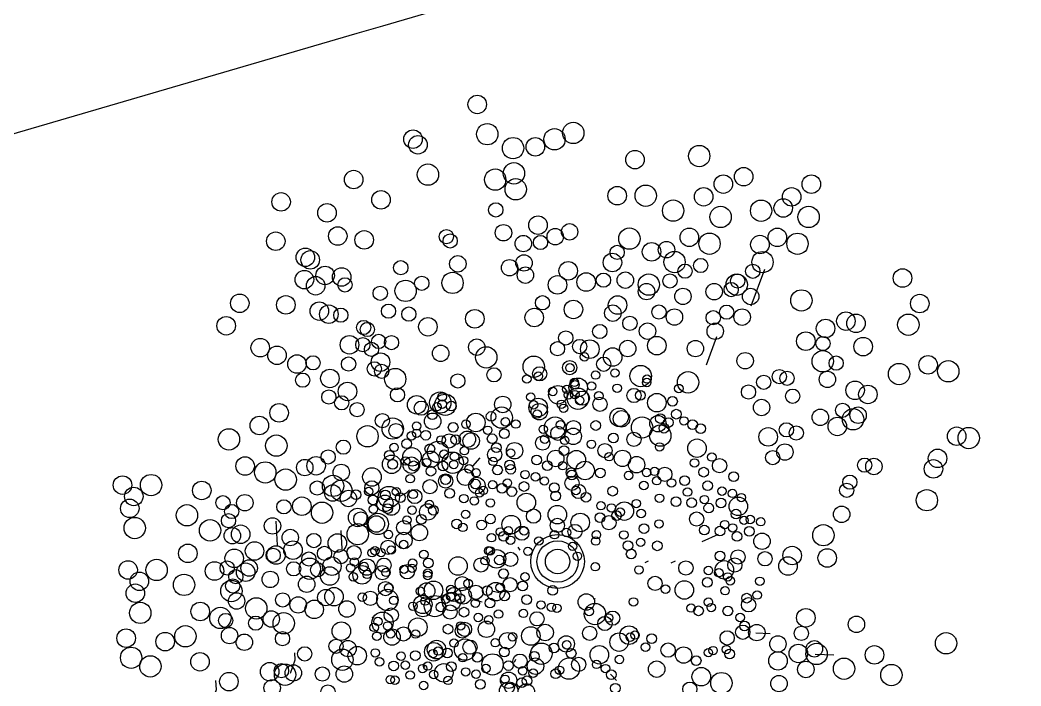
# Model space of a CAD drawing. Header units: millimetres. Extents: x 441156 to 441876, y 4514765 to 4515211.
# Drawn here: x 441407.74 to 441409.405, y 4514832.723 to 4514833.831 of the extents above; entities that cross this region are included whole.
import ezdxf

# ---------------------------------------------------------------- set-up
doc = ezdxf.new("R2010")
doc.units = ezdxf.units.MM
doc.layers.add('01_piscinas', color=254, linetype='Continuous')

msp = doc.modelspace()

# ---------------------------------------------------------------- linework, layer by layer
at = {"layer": '01_piscinas'}
for p, q in [((441408.95621132, 4514833.35534468, 0.00000053), (441408.97898355, 4514833.41664626, 0.00000053)), ((441408.88191039, 4514833.25716834, 0.00000053), (441408.89942749, 4514833.3043234, 0.00000053)), ((441408.50509985, 4514833.10238342, 0.00000053), (441408.49289089, 4514833.08883972, 0.00000053)), ((441408.16568489, 4514832.99722572, 0.00000053), (441408.16775842, 4514832.95721861, 0.00000053)), ((441408.27381314, 4514832.98169221, 0.00000053), (441408.27540816, 4514832.95091752, 0.00000053)), ((441408.87479259, 4514832.96321262, 0.00000053), (441408.90185184, 4514832.97561333, 0.00000053)), ((441408.57201842, 4514832.94857504, 0.00000053), (441408.56871367, 4514832.95387765, 0.00000053)), ((441408.28976698, 4514832.93457471, 0.00000053), (441408.28631579, 4514832.93572391, 0.00000053)), ((441408.3340503, 4514832.95002271, 0.00000053), (441408.33059911, 4514832.95117191, 0.00000053)), ((441408.78479687, 4514832.93036905, 0.00000053), (441408.77929935, 4514832.92761815, 0.00000053)), ((441408.82996374, 4514832.93050561, 0.00000053), (441408.82281697, 4514832.92692943, 0.00000053)), ((441408.53758414, 4514832.87785797, 0.00000053), (441408.52729826, 4514832.88024544, 0.00000053)), ((441408.69742477, 4514832.86711063, 0.00000053), (441408.69397358, 4514832.86825983, 0.00000053)), ((441408.5085872, 4514832.8622412, 0.00000053), (441408.49521556, 4514832.86534492, 0.00000053)), ((441408.3289534, 4514832.83562157, 0.00000053), (441408.32550221, 4514832.83677077, 0.00000053)), ((441409.14367635, 4514832.83202099, 0.00000053), (441409.14456871, 4514832.82936893, 0.00000053)), ((441408.96395394, 4514832.81110902, 0.00000053), (441408.9877872, 4514832.81027149, 0.00000053)), ((441409.29650706, 4514832.80265312, 0.00000053), (441409.29766714, 4514832.79920545, 0.00000053)), ((441408.4309191, 4514832.7786491, 0.00000053), (441408.42761436, 4514832.78395171, 0.00000053)), ((441409.06286794, 4514832.77546757, 0.00000053), (441409.09385118, 4514832.77437878, 0.00000053)), ((441408.41357547, 4514832.75364953, 0.00000053), (441408.41027073, 4514832.75895215, 0.00000053)), ((441408.56437578, 4514832.76657834, 0.00000053), (441408.56201973, 4514832.76183272, 0.00000053)), ((441408.72248607, 4514832.74225101, 0.00000053), (441408.73210763, 4514832.73192859, 0.00000053))]:
    msp.add_line(p, q, dxfattribs=at)
at = {"layer": '01_piscinas', "elevation": 0.00000131}
msp.add_lwpolyline([(441423.85886923, 4514838.18205059, 0.0043910674), (441422.74228746, 4514837.93181474, 0.0001087055), (441422.71580414, 4514837.92562941, 0.0002530211), (441422.70095013, 4514837.92213834, 0.0023223363), (441422.11401232, 4514837.78191859, 0.0021175107), (441421.57846208, 4514837.64893041, -0.0058002285), (441413.50906231, 4514835.33186317), (441408.34286118, 4514833.82109643), (441408.29995824, 4514833.8085502), (441405.22898133, 4514832.91049578), (441399.30377795, 4514831.15983481)], format="xyb", dxfattribs=at)
at = {"layer": '01_piscinas', "elevation": 0.00000053}
for points in [[(441408.37050983, 4514833.03821424), (441408.38301606, 4514833.04415308), (441408.38301606, 4514833.04415308), (441408.38763109, 4514833.04923091)], [(441408.1896595, 4514832.74417289), (441408.19750758, 4514832.76621494), (441408.19750758, 4514832.76621494), (441408.19695454, 4514832.77779801)], [(441408.05628516, 4514832.68845059), (441408.06648767, 4514832.71710527), (441408.06648767, 4514832.71710527), (441408.06576871, 4514832.73216326)]]:
    msp.add_lwpolyline(points, dxfattribs=at)
at = {"layer": '01_piscinas'}
for centre, radius in [((441408.50058633, 4514833.69066966, 0.00000053), 0.01541533), ((441408.51718805, 4514833.64114132, 0.00000053), 0.01775907), ((441408.66026465, 4514833.64316451, 0.00000053), 0.01775907), ((441408.39375278, 4514833.63280345, 0.00000053), 0.01541533), ((441408.40187439, 4514833.6234669, 0.00000053), 0.01541533), ((441408.56016503, 4514833.61787055, 0.00000053), 0.01775907), ((441408.59727404, 4514833.62011494, 0.00000053), 0.01541533), ((441408.62913537, 4514833.63271832, 0.00000053), 0.01775907), ((441408.86989591, 4514833.60462569, 0.00000053), 0.01775907), ((441408.76308825, 4514833.59875473, 0.00000053), 0.01541533), ((441408.41847611, 4514833.57393856, 0.00000053), 0.01775907), ((441408.56155272, 4514833.57596176, 0.00000053), 0.01775907), ((441408.94394908, 4514833.57031938, 0.00000053), 0.01541533), ((441408.29504084, 4514833.5656007, 0.00000053), 0.01541533), ((441408.53042343, 4514833.56551556, 0.00000053), 0.01775907), ((441408.91009113, 4514833.55804138, 0.00000053), 0.01541533), ((441409.05650145, 4514833.55788535, 0.00000053), 0.01541533), ((441408.56459075, 4514833.54949695, 0.00000053), 0.01775907), ((441408.733457, 4514833.53868513, 0.00000053), 0.01541533), ((441408.78090518, 4514833.53864047, 0.00000053), 0.01775907), ((441408.87724586, 4514833.53694177, 0.00000053), 0.01541533), ((441409.02365618, 4514833.53678574, 0.00000053), 0.01541533), ((441408.17419033, 4514833.52844917, 0.00000053), 0.01541533), ((441408.3404748, 4514833.53189896, 0.00000053), 0.01541533), ((441408.25059365, 4514833.51024418, 0.00000053), 0.01541533), ((441408.53142963, 4514833.51511063, 0.00000053), 0.01185795), ((441408.82656823, 4514833.51391528, 0.00000053), 0.01775907), ((441408.90543901, 4514833.50347483, 0.00000053), 0.01775907), ((441408.97297855, 4514833.51375926, 0.00000053), 0.01775907), ((441409.00971762, 4514833.51831237, 0.00000053), 0.01541533), ((441409.05184933, 4514833.5033188, 0.00000053), 0.01775907), ((441408.60168434, 4514833.4897002, 0.00000053), 0.01541533), ((441408.26846368, 4514833.47161166, 0.00000053), 0.01541533), ((441408.54420018, 4514833.47701191, 0.00000053), 0.01366082), ((441408.65425911, 4514833.47856821, 0.00000053), 0.01366082), ((441408.75383218, 4514833.46725774, 0.00000053), 0.01775907), ((441408.85349307, 4514833.46955252, 0.00000053), 0.01541533), ((441408.99990339, 4514833.4693965, 0.00000053), 0.01541533), ((441408.1653387, 4514833.46291931, 0.00000053), 0.01541533), ((441408.31244778, 4514833.46516943, 0.00000053), 0.01541533), ((441408.44924997, 4514833.47059816, 0.00000053), 0.01185795), ((441408.45549737, 4514833.4634162, 0.00000053), 0.01185795), ((441408.5772594, 4514833.45911132, 0.00000053), 0.01366082), ((441408.60580479, 4514833.46083777, 0.00000053), 0.01185795), ((441408.6303135, 4514833.47053268, 0.00000053), 0.01366082), ((441408.88705278, 4514833.45882688, 0.00000053), 0.01775907), ((441408.97094635, 4514833.45740054, 0.00000053), 0.01541533), ((441409.0334631, 4514833.45867085, 0.00000053), 0.01775907), ((441408.21458316, 4514833.43625489, 0.00000053), 0.01541533), ((441408.73335418, 4514833.44440684, 0.00000053), 0.01185795), ((441408.79067808, 4514833.44527855, 0.00000053), 0.01541533), ((441408.81551392, 4514833.44892296, 0.00000053), 0.01366082), ((441408.22264134, 4514833.43189163, 0.00000053), 0.01541533), ((441408.46826792, 4514833.42531748, 0.00000053), 0.01366082), ((441408.57832685, 4514833.42687378, 0.00000053), 0.01366082), ((441408.72553091, 4514833.42760491, 0.00000053), 0.01541533), ((441408.82883936, 4514833.42829822, 0.00000053), 0.01775907), ((441408.8724779, 4514833.4225335, 0.00000053), 0.01185795), ((441408.97524968, 4514833.4281422, 0.00000053), 0.01775907), ((441408.24743956, 4514833.40605423, 0.00000053), 0.01541533), ((441408.27501954, 4514833.40353039, 0.00000053), 0.01541533), ((441408.37331771, 4514833.41890374, 0.00000053), 0.01185795), ((441408.55438125, 4514833.41883825, 0.00000053), 0.01366082), ((441408.5806638, 4514833.40651624, 0.00000053), 0.01366082), ((441408.65197916, 4514833.41365478, 0.00000053), 0.01541533), ((441408.84643332, 4514833.41308887, 0.00000053), 0.01185795), ((441408.95905664, 4514833.41296886, 0.00000053), 0.01185795), ((441408.212974, 4514833.39906918, 0.00000053), 0.01541533), ((441408.23177643, 4514833.38888822, 0.00000053), 0.01541533), ((441408.28035579, 4514833.39032564, 0.00000053), 0.01185795), ((441408.40826691, 4514833.39297933, 0.00000053), 0.01185795), ((441408.45943206, 4514833.39365028, 0.00000053), 0.01775907), ((441408.6340937, 4514833.39024616, 0.00000053), 0.01541533), ((441408.68182964, 4514833.39500965, 0.00000053), 0.01541533), ((441408.71056091, 4514833.39819945, 0.00000053), 0.01185795), ((441408.74705952, 4514833.3981651, 0.00000053), 0.01366082), ((441408.78602596, 4514833.39071201, 0.00000053), 0.01775907), ((441408.82116773, 4514833.39685841, 0.00000053), 0.01185795), ((441408.93243628, 4514833.39055598, 0.00000053), 0.01775907), ((441408.93379105, 4514833.39673839, 0.00000053), 0.01185795), ((441409.20824013, 4514833.40166635, 0.00000053), 0.01541533), ((441408.33912756, 4514833.3763218, 0.00000053), 0.01185795), ((441408.38134536, 4514833.38040039, 0.00000053), 0.01775907), ((441408.78218494, 4514833.37914573, 0.00000053), 0.01366082), ((441408.84285477, 4514833.37111461, 0.00000053), 0.01366082), ((441408.89480826, 4514833.37902571, 0.00000053), 0.01366082), ((441408.92306908, 4514833.3825281, 0.00000053), 0.01185795), ((441408.95547809, 4514833.37099459, 0.00000053), 0.01366082), ((441408.10539387, 4514833.3596961, 0.00000053), 0.01541533), ((441408.18211148, 4514833.35704014, 0.00000053), 0.01541533), ((441408.60919733, 4514833.36051874, 0.00000053), 0.01185795), ((441408.73408002, 4514833.3567897, 0.00000053), 0.01541533), ((441409.03997428, 4514833.36434863, 0.00000053), 0.01775907), ((441409.23696406, 4514833.35919078, 0.00000053), 0.01541533), ((441408.23787905, 4514833.34669949, 0.00000053), 0.01541533), ((441408.25359035, 4514833.3415016, 0.00000053), 0.01541533), ((441408.27354684, 4514833.33991805, 0.00000053), 0.01185795), ((441408.35287374, 4514833.34660448, 0.00000053), 0.01185795), ((441408.38670767, 4514833.34164892, 0.00000053), 0.01185795), ((441408.59540765, 4514833.3359068, 0.00000053), 0.01541533), ((441408.66061347, 4514833.34941204, 0.00000053), 0.01541533), ((441408.72623413, 4514833.3432553, 0.00000053), 0.01366082), ((441408.80289635, 4514833.34502053, 0.00000053), 0.01185795), ((441408.91551967, 4514833.34490051, 0.00000053), 0.01185795), ((441408.08281862, 4514833.32228034, 0.00000053), 0.01541533), ((441408.41843895, 4514833.32060363, 0.00000053), 0.01541533), ((441408.49652566, 4514833.33385353, 0.00000053), 0.01541533), ((441408.75457713, 4514833.32634824, 0.00000053), 0.01185795), ((441408.82871151, 4514833.33677003, 0.00000053), 0.01366082), ((441408.89324503, 4514833.33567284, 0.00000053), 0.01185795), ((441408.94133484, 4514833.33665001, 0.00000053), 0.01366082), ((441409.11402744, 4514833.33004232, 0.00000053), 0.01541533), ((441409.13074375, 4514833.32633426, 0.00000053), 0.01541533), ((441409.21789472, 4514833.32394889, 0.00000053), 0.01775907), ((441408.31142719, 4514833.31940697, 0.00000053), 0.01185795), ((441408.31762579, 4514833.31605061, 0.00000053), 0.01185795), ((441408.70446392, 4514833.31275313, 0.00000053), 0.01185795), ((441408.78393196, 4514833.31328645, 0.00000053), 0.01366082), ((441408.89655528, 4514833.31316643, 0.00000053), 0.01366082), ((441409.08016949, 4514833.31776432, 0.00000053), 0.01541533), ((441408.13948711, 4514833.28580474, 0.00000053), 0.01541533), ((441408.28798182, 4514833.2906139, 0.00000053), 0.01541533), ((441408.31018938, 4514833.29080257, 0.00000053), 0.01185795), ((441408.33670134, 4514833.29617568, 0.00000053), 0.01185795), ((441408.35791671, 4514833.29423427, 0.00000053), 0.01185795), ((441408.64788565, 4514833.30202226, 0.00000053), 0.01185795), ((441408.7993612, 4514833.28917614, 0.00000053), 0.01541533), ((441409.04732422, 4514833.29666471, 0.00000053), 0.01541533), ((441409.0757787, 4514833.29280039, 0.00000053), 0.01185795), ((441409.14275138, 4514833.28756675, 0.00000053), 0.01541533), ((441408.16738695, 4514833.27317979, 0.00000053), 0.01541533), ((441408.32465278, 4514833.28297107, 0.00000053), 0.01185795), ((441408.43970581, 4514833.27644196, 0.00000053), 0.01366082), ((441408.4997725, 4514833.28663419, 0.00000053), 0.01366082), ((441408.51563155, 4514833.26969849, 0.00000053), 0.01775907), ((441408.63412761, 4514833.28401563, 0.00000053), 0.01185795), ((441408.67084756, 4514833.28767986, 0.00000053), 0.01185795), ((441408.68793289, 4514833.28332514, 0.00000053), 0.01541533), ((441408.72596937, 4514833.27017545, 0.00000053), 0.01541533), ((441408.75099857, 4514833.28437398, 0.00000053), 0.01366082), ((441408.8636219, 4514833.28425395, 0.00000053), 0.01366082), ((441408.20055765, 4514833.25852815, 0.00000053), 0.01541533), ((441408.22743543, 4514833.26051558, 0.00000053), 0.01185795), ((441408.28644898, 4514833.25847254, 0.00000053), 0.01185795), ((441408.33953835, 4514833.26174592, 0.00000053), 0.01541533), ((441408.59459928, 4514833.25401367, 0.00000053), 0.01775907), ((441408.67881217, 4514833.27062077, 0.00000053), 0.00701654), ((441408.71104016, 4514833.25827989, 0.00000053), 0.01185795), ((441408.94634343, 4514833.26409446, 0.00000053), 0.01366082), ((441409.07551737, 4514833.26319777, 0.00000053), 0.01775907), ((441409.09787404, 4514833.26012688, 0.00000053), 0.01185795), ((441409.25077982, 4514833.25720166, 0.00000053), 0.01541533), ((441408.32934711, 4514833.25051819, 0.00000053), 0.01185795), ((441408.34143272, 4514833.24651981, 0.00000053), 0.01185795), ((441408.36402472, 4514833.2334814, 0.00000053), 0.01775907), ((441408.52830603, 4514833.24063668, 0.00000053), 0.01185795), ((441408.6043691, 4514833.24221612, 0.00000053), 0.01185795), ((441408.65452743, 4514833.25260477, 0.00000053), 0.01185795), ((441408.65487241, 4514833.25237882, 0.00000053), 0.00701654), ((441408.77250303, 4514833.23857484, 0.00000053), 0.01775907), ((441409.20255281, 4514833.24188441, 0.00000053), 0.01775907), ((441409.28433953, 4514833.24647601, 0.00000053), 0.01775907), ((441408.21006985, 4514833.23173423, 0.00000053), 0.01185795), ((441408.25536071, 4514833.2346452, 0.00000053), 0.01541533), ((441408.46823934, 4514833.23044446, 0.00000053), 0.01185795), ((441408.58304843, 4514833.23367319, 0.00000053), 0.00701654), ((441408.6023566, 4514833.23844962, 0.00000053), 0.00701654), ((441408.66865245, 4514833.21970737, 0.00000053), 0.01541533), ((441408.66213982, 4514833.22794747, 0.00000053), 0.00701654), ((441408.69754336, 4514833.24017099, 0.00000053), 0.00701654), ((441408.72966529, 4514833.24368216, 0.00000053), 0.00701654), ((441408.78267408, 4514833.22792197, 0.00000053), 0.00701654), ((441408.78306511, 4514833.2335409, 0.00000053), 0.00701654), ((441408.85137382, 4514833.22813439, 0.00000053), 0.01775907), ((441408.97726283, 4514833.22826037, 0.00000053), 0.01185795), ((441409.00330741, 4514833.23770499, 0.00000053), 0.01185795), ((441409.01616611, 4514833.23485263, 0.00000053), 0.01185795), ((441409.08320531, 4514833.23301773, 0.00000053), 0.01366082), ((441408.2847209, 4514833.21295624, 0.00000053), 0.01541533), ((441408.3678877, 4514833.20737543, 0.00000053), 0.01185795), ((441408.62619342, 4514833.21290316, 0.00000053), 0.00701654), ((441408.6347945, 4514833.20742936, 0.00000053), 0.01541533), ((441408.64965365, 4514833.21649711, 0.00000053), 0.00701654), ((441408.66808035, 4514833.20082052, 0.00000053), 0.01775907), ((441408.66332903, 4514833.22394961, 0.00000053), 0.00701654), ((441408.69086094, 4514833.22198558, 0.00000053), 0.00701654), ((441408.73344132, 4514833.21821225, 0.00000053), 0.00701654), ((441408.76125645, 4514833.20626946, 0.00000053), 0.01185795), ((441408.8360739, 4514833.21778071, 0.00000053), 0.00701654), ((441408.95199724, 4514833.2120299, 0.00000053), 0.01185795), ((441409.12930474, 4514833.21483631, 0.00000053), 0.01541533), ((441409.15060687, 4514833.20796211, 0.00000053), 0.01541533), ((441408.253661, 4514833.20367608, 0.00000053), 0.01185795), ((441408.27512241, 4514833.19396458, 0.00000053), 0.01185795), ((441408.39984499, 4514833.19074899, 0.00000053), 0.01541533), ((441408.4390319, 4514833.19452188, 0.00000053), 0.01775907), ((441408.44729318, 4514833.19070433, 0.00000053), 0.01775907), ((441408.4421825, 4514833.2038366, 0.00000053), 0.00701654), ((441408.54300288, 4514833.19128666, 0.00000053), 0.01366082), ((441408.58954754, 4514833.20369467, 0.00000053), 0.00701654), ((441408.60194923, 4514833.18632975, 0.00000053), 0.01541533), ((441408.65242848, 4514833.20716878, 0.00000053), 0.00701654), ((441408.66299457, 4514833.20765248, 0.00000053), 0.00701654), ((441408.67554237, 4514833.20176869, 0.00000053), 0.01185795), ((441408.67105891, 4514833.19796353, 0.00000053), 0.00701654), ((441408.7048012, 4514833.19165355, 0.00000053), 0.01185795), ((441408.70294383, 4514833.20575581, 0.00000053), 0.00701654), ((441408.77207662, 4514833.20663794, 0.00000053), 0.00808333), ((441408.79942788, 4514833.19421208, 0.00000053), 0.01541533), ((441408.82547644, 4514833.19649667, 0.00000053), 0.00808333), ((441409.02540274, 4514833.20503147, 0.00000053), 0.01185795), ((441408.17091197, 4514833.17733532, 0.00000053), 0.01541533), ((441408.30063833, 4514833.18269408, 0.00000053), 0.01185795), ((441408.40754657, 4514833.18516929, 0.00000053), 0.01185795), ((441408.43356981, 4514833.18749457, 0.00000053), 0.00701654), ((441408.4421287, 4514833.19172227, 0.00000053), 0.00701654), ((441408.45743938, 4514833.18855098, 0.00000053), 0.00808333), ((441408.54123823, 4514833.16948918, 0.00000053), 0.01775907), ((441408.59446377, 4514833.19065172, 0.00000053), 0.00701654), ((441408.60374729, 4514833.17922141, 0.00000053), 0.01366082), ((441408.64081412, 4514833.19162616, 0.00000053), 0.00701654), ((441408.64419787, 4514833.18489651, 0.00000053), 0.00701654), ((441408.73661288, 4514833.16993811, 0.00000053), 0.01541533), ((441408.97368428, 4514833.1862861, 0.00000053), 0.01366082), ((441409.10850155, 4514833.18167371, 0.00000053), 0.01185795), ((441409.12595317, 4514833.16670781, 0.00000053), 0.01775907), ((441409.13431671, 4514833.17342321, 0.00000053), 0.01366082), ((441408.1380667, 4514833.15623572, 0.00000053), 0.01541533), ((441408.34279453, 4514833.16432258, 0.00000053), 0.01185795), ((441408.36002282, 4514833.15123205, 0.00000053), 0.01775907), ((441408.42638224, 4514833.16342735, 0.00000053), 0.01366082), ((441408.42575129, 4514833.17428984, 0.00000053), 0.00808333), ((441408.49824225, 4514833.16125614, 0.00000053), 0.01541533), ((441408.5236667, 4514833.17134945, 0.00000053), 0.00808333), ((441408.54738844, 4514833.1624499, 0.00000053), 0.00701654), ((441408.60042415, 4514833.17526005, 0.00000053), 0.00701654), ((441408.63014238, 4514833.15286281, 0.00000053), 0.01775907), ((441408.74059632, 4514833.16734538, 0.00000053), 0.01366082), ((441408.77477417, 4514833.15295778, 0.00000053), 0.01775907), ((441408.80126616, 4514833.15931427, 0.00000053), 0.01366082), ((441408.80539603, 4514833.16789662, 0.00000053), 0.00808333), ((441408.81877714, 4514833.16123975, 0.00000053), 0.00808333), ((441408.8318189, 4514833.17517477, 0.00000053), 0.00808333), ((441408.84448484, 4514833.16395355, 0.00000053), 0.00701654), ((441409.07140385, 4514833.16989121, 0.00000053), 0.01366082), ((441409.09967349, 4514833.15476671, 0.00000053), 0.01541533), ((441408.31798086, 4514833.1383458, 0.00000053), 0.01775907), ((441408.3653793, 4514833.14763877, 0.00000053), 0.01185795), ((441408.39970195, 4514833.15541479, 0.00000053), 0.00701654), ((441408.4605433, 4514833.15317729, 0.00000053), 0.00808333), ((441408.48175586, 4514833.15852021, 0.00000053), 0.00701654), ((441408.51805428, 4514833.14840546, 0.00000053), 0.00701654), ((441408.56475066, 4514833.15866955, 0.00000053), 0.00701654), ((441408.61037582, 4514833.14993487, 0.00000053), 0.00701654), ((441408.63466668, 4514833.14338732, 0.00000053), 0.01185795), ((441408.63888855, 4514833.15744932, 0.00000053), 0.00701654), ((441408.66027118, 4514833.1383036, 0.00000053), 0.01366082), ((441408.66071126, 4514833.15283194, 0.00000053), 0.01185795), ((441408.69783558, 4514833.15629804, 0.00000053), 0.00808333), ((441408.80519266, 4514833.13942281, 0.00000053), 0.01775907), ((441408.81123721, 4514833.15174423, 0.00000053), 0.00808333), ((441408.85879585, 4514833.15775536, 0.00000053), 0.00808333), ((441408.87217696, 4514833.15109849, 0.00000053), 0.00808333), ((441408.98464568, 4514833.13731255, 0.00000053), 0.01541533), ((441409.01505918, 4514833.14908498, 0.00000053), 0.01185795), ((441409.03144543, 4514833.14379713, 0.00000053), 0.01185795), ((441409.29837742, 4514833.13841315, 0.00000053), 0.01541533), ((441409.31847455, 4514833.13545855, 0.00000053), 0.01775907), ((441408.08738907, 4514833.13320923, 0.00000053), 0.01775907), ((441408.16625985, 4514833.12276878, 0.00000053), 0.01775907), ((441408.39108925, 4514833.13907276, 0.00000053), 0.00701654), ((441408.39964815, 4514833.14330046, 0.00000053), 0.00701654), ((441408.41495882, 4514833.14012917, 0.00000053), 0.00808333), ((441408.44058704, 4514833.13226969, 0.00000053), 0.00701654), ((441408.45393629, 4514833.13055627, 0.00000053), 0.01185795), ((441408.464838, 4514833.13272483, 0.00000053), 0.00808333), ((441408.48408007, 4514833.1334585, 0.00000053), 0.01366082), ((441408.4904349, 4514833.13052191, 0.00000053), 0.01366082), ((441408.52540345, 4514833.13415217, 0.00000053), 0.00808333), ((441408.54569107, 4514833.14260454, 0.00000053), 0.00808333), ((441408.60940109, 4514833.12715686, 0.00000053), 0.01185795), ((441408.61284482, 4514833.13350465, 0.00000053), 0.00701654), ((441408.64619088, 4514833.13156461, 0.00000053), 0.00701654), ((441408.72723236, 4514833.13543025, 0.00000053), 0.00808333), ((441408.76130774, 4514833.13322018, 0.00000053), 0.01185795), ((441408.27783396, 4514833.12023806, 0.00000053), 0.01185795), ((441408.3621161, 4514833.11991102, 0.00000053), 0.00701654), ((441408.38327074, 4514833.12586804, 0.00000053), 0.00808333), ((441408.39203403, 4514833.10403949, 0.00000053), 0.01541533), ((441408.4216977, 4514833.11747464, 0.00000053), 0.00808333), ((441408.43503001, 4514833.11227253, 0.00000053), 0.01775907), ((441408.4791175, 4514833.11423686, 0.00000053), 0.00701654), ((441408.52962649, 4514833.10786946, 0.00000053), 0.01185795), ((441408.53250645, 4514833.11941772, 0.00000053), 0.00808333), ((441408.56270032, 4514833.11420257, 0.00000053), 0.01366082), ((441408.64497488, 4514833.11458668, 0.00000053), 0.00808333), ((441408.69052854, 4514833.12511378, 0.00000053), 0.00701654), ((441408.71298852, 4514833.1145479, 0.00000053), 0.01185795), ((441408.80393017, 4514833.12055997, 0.00000053), 0.00701654), ((441408.86632493, 4514833.11847607, 0.00000053), 0.01541533), ((441409.01248104, 4514833.11206305, 0.00000053), 0.01366082), ((441408.11431391, 4514833.08884647, 0.00000053), 0.01541533), ((441408.23247602, 4514833.08929174, 0.00000053), 0.01541533), ((441408.25256837, 4514833.1040076, 0.00000053), 0.01185795), ((441408.35817608, 4514833.09176149, 0.00000053), 0.01541533), ((441408.35429759, 4514833.1067063, 0.00000053), 0.00808333), ((441408.38117305, 4514833.0971585, 0.00000053), 0.00701654), ((441408.39096388, 4514833.09024613, 0.00000053), 0.01366082), ((441408.41608528, 4514833.09453066, 0.00000053), 0.00701654), ((441408.42330385, 4514833.10015862, 0.00000053), 0.01366082), ((441408.44541944, 4514833.1085751, 0.00000053), 0.00701654), ((441408.45973218, 4514833.09441158, 0.00000053), 0.01775907), ((441408.46278166, 4514833.10479474, 0.00000053), 0.00701654), ((441408.47763057, 4514833.09784921, 0.00000053), 0.00701654), ((441408.52689403, 4514833.09647373, 0.00000053), 0.00701654), ((441408.5562282, 4514833.11051817, 0.00000053), 0.00701654), ((441408.59953612, 4514833.09878645, 0.00000053), 0.00808333), ((441408.63108813, 4514833.10141306, 0.00000053), 0.01366082), ((441408.6653693, 4514833.09930729, 0.00000053), 0.01541533), ((441408.71992532, 4514833.10424598, 0.00000053), 0.00701654), ((441408.74234335, 4514833.10148611, 0.00000053), 0.01366082), ((441408.76574219, 4514833.09107459, 0.00000053), 0.01366082), ((441408.89097751, 4514833.10371127, 0.00000053), 0.00701654), ((441408.90378298, 4514833.08945132, 0.00000053), 0.01185795), ((441408.99226591, 4514833.10287759, 0.00000053), 0.01185795), ((441409.14511508, 4514833.09029793, 0.00000053), 0.01185795), ((441409.16057442, 4514833.08802516, 0.00000053), 0.01366082), ((441409.26652861, 4514833.10153625, 0.00000053), 0.01541533), ((441408.14787362, 4514833.07812082, 0.00000053), 0.01775907), ((441408.21358558, 4514833.08629492, 0.00000053), 0.01366082), ((441408.27425541, 4514833.0782638, 0.00000053), 0.01366082), ((441408.32533081, 4514833.07066188, 0.00000053), 0.01541533), ((441408.35996049, 4514833.09181558, 0.00000053), 0.00808333), ((441408.39487272, 4514833.08918774, 0.00000053), 0.00808333), ((441408.42343445, 4514833.08027736, 0.00000053), 0.00808333), ((441408.44372207, 4514833.08872973, 0.00000053), 0.00808333), ((441408.46141072, 4514833.09123877, 0.00000053), 0.00701654), ((441408.48695009, 4514833.08412661, 0.00000053), 0.00701654), ((441408.49861425, 4514833.07772915, 0.00000053), 0.00701654), ((441408.5342432, 4514833.08222044, 0.00000053), 0.00808333), ((441408.55453082, 4514833.0906728, 0.00000053), 0.00808333), ((441408.55639582, 4514833.08353627, 0.00000053), 0.00808333), ((441408.61721482, 4514833.08940265, 0.00000053), 0.00808333), ((441408.6427502, 4514833.08930441, 0.00000053), 0.00701654), ((441408.65657686, 4514833.07790637, 0.00000053), 0.00808333), ((441408.68001482, 4514833.08144926, 0.00000053), 0.01541533), ((441408.70542621, 4514833.07744837, 0.00000053), 0.00808333), ((441408.78235177, 4514833.07811959, 0.00000053), 0.00701654), ((441408.79564232, 4514833.07989723, 0.00000053), 0.00701654), ((441408.81276701, 4514833.07496171, 0.00000053), 0.01185795), ((441408.86210719, 4514833.09391465, 0.00000053), 0.00701654), ((441408.87736407, 4514833.07862903, 0.00000053), 0.00808333), ((441409.25969136, 4514833.08407378, 0.00000053), 0.01541533), ((441407.91033303, 4514833.05709165, 0.00000053), 0.01541533), ((441407.95778122, 4514833.05704699, 0.00000053), 0.01775907), ((441408.18179839, 4514833.06626525, 0.00000053), 0.01775907), ((441408.26066917, 4514833.0558248, 0.00000053), 0.01775907), ((441408.38901548, 4514833.06772797, 0.00000053), 0.00701654), ((441408.44792786, 4514833.06385666, 0.00000053), 0.01185795), ((441408.44779728, 4514833.06615653, 0.00000053), 0.00808333), ((441408.48100169, 4514833.07018976, 0.00000053), 0.01366082), ((441408.50000336, 4514833.05645057, 0.00000053), 0.01366082), ((441408.58011757, 4514833.07463672, 0.00000053), 0.00701654), ((441408.59747978, 4514833.07085636, 0.00000053), 0.00701654), ((441408.61232869, 4514833.06391084, 0.00000053), 0.00701654), ((441408.65818576, 4514833.0602165, 0.00000053), 0.01185795), ((441408.65800708, 4514833.07401879, 0.00000053), 0.00808333), ((441408.75241144, 4514833.07308156, 0.00000053), 0.00701654), ((441408.79924877, 4514833.06428887, 0.00000053), 0.00701654), ((441408.84567599, 4514833.06436789, 0.00000053), 0.00808333), ((441408.92724324, 4514833.07122468, 0.00000053), 0.00808333), ((441409.120616, 4514833.06193108, 0.00000053), 0.01185795), ((441407.92906923, 4514833.03818828, 0.00000053), 0.01541533), ((441408.04221042, 4514833.04816977, 0.00000053), 0.01541533), ((441408.234297, 4514833.05216972, 0.00000053), 0.01185795), ((441408.26011216, 4514833.04391922, 0.00000053), 0.01366082), ((441408.27465318, 4514833.04763539, 0.00000053), 0.01775907), ((441408.31988567, 4514833.04639556, 0.00000053), 0.00701654), ((441408.32519093, 4514833.05251223, 0.00000053), 0.01185795), ((441408.35352396, 4514833.03719494, 0.00000053), 0.01775907), ((441408.36598057, 4514833.04615981, 0.00000053), 0.00701654), ((441408.42188328, 4514833.05441204, 0.00000053), 0.01185795), ((441408.45453615, 4514833.04350201, 0.00000053), 0.00808333), ((441408.49767646, 4514833.05875219, 0.00000053), 0.00808333), ((441408.50445131, 4514833.04416912, 0.00000053), 0.00701654), ((441408.51083947, 4514833.04824516, 0.00000053), 0.00701654), ((441408.52614472, 4514833.05778446, 0.00000053), 0.00701654), ((441408.54182858, 4514833.05160902, 0.00000053), 0.00808333), ((441408.55078341, 4514833.06059228, 0.00000053), 0.00701654), ((441408.55813257, 4514833.04633899, 0.00000053), 0.00808333), ((441408.57842019, 4514833.05479135, 0.00000053), 0.00808333), ((441408.6288168, 4514833.05272235, 0.00000053), 0.00808333), ((441408.66945155, 4514833.04647955, 0.00000053), 0.01185795), ((441408.66492716, 4514833.04814285, 0.00000053), 0.00701654), ((441408.72579388, 4514833.04698434, 0.00000053), 0.00808333), ((441408.77774469, 4514833.05644167, 0.00000053), 0.00701654), ((441408.82380489, 4514833.06071438, 0.00000053), 0.00701654), ((441408.85046085, 4514833.04543498, 0.00000053), 0.00701654), ((441408.88410294, 4514833.0559745, 0.00000053), 0.00808333), ((441408.90782469, 4514833.04707495, 0.00000053), 0.00701654), ((441409.11535657, 4514833.04849842, 0.00000053), 0.01185795), ((441408.07738863, 4514833.02774293, 0.00000053), 0.01185795), ((441408.11388724, 4514833.02770858, 0.00000053), 0.01366082), ((441408.20872323, 4514833.02190249, 0.00000053), 0.01541533), ((441408.28620814, 4514833.03479955, 0.00000053), 0.01366082), ((441408.29867311, 4514833.04105264, 0.00000053), 0.00808333), ((441408.32723484, 4514833.03214227, 0.00000053), 0.00808333), ((441408.34687797, 4514833.02676843, 0.00000053), 0.01366082), ((441408.34752246, 4514833.04059463, 0.00000053), 0.00808333), ((441408.37269278, 4514833.03626129, 0.00000053), 0.00808333), ((441408.39661769, 4514833.03818157, 0.00000053), 0.01185795), ((441408.39390534, 4514833.04160421, 0.00000053), 0.00701654), ((441408.4782579, 4514833.03460246, 0.00000053), 0.00701654), ((441408.49562012, 4514833.0308221, 0.00000053), 0.00701654), ((441408.58216747, 4514833.02813083, 0.00000053), 0.01541533), ((441408.63101866, 4514833.03902336, 0.00000053), 0.00808333), ((441408.68141527, 4514833.03695436, 0.00000053), 0.00808333), ((441408.80376448, 4514833.0351709, 0.00000053), 0.00701654), ((441408.83140126, 4514833.02936997, 0.00000053), 0.00808333), ((441408.85727797, 4514833.02768759, 0.00000053), 0.00808333), ((441408.87849053, 4514833.03303051, 0.00000053), 0.00701654), ((441408.90612732, 4514833.02722958, 0.00000053), 0.00808333), ((441408.92518691, 4514833.0432946, 0.00000053), 0.00701654), ((441408.93494795, 4514833.02175123, 0.00000053), 0.01541533), ((441408.94003581, 4514833.03634907, 0.00000053), 0.00701654), ((441409.24869506, 4514833.03197923, 0.00000053), 0.01775907), ((441407.92234066, 4514833.01832414, 0.00000053), 0.01541533), ((441408.01755671, 4514833.00691547, 0.00000053), 0.01775907), ((441408.09180109, 4514833.01320188, 0.00000053), 0.01185795), ((441408.17883277, 4514833.02087995, 0.00000053), 0.01185795), ((441408.24228294, 4514833.01117684, 0.00000053), 0.01775907), ((441408.30157802, 4514833.00327263, 0.00000053), 0.01541533), ((441408.3277281, 4514833.01696503, 0.00000053), 0.00701654), ((441408.35159767, 4514833.01802144, 0.00000053), 0.00808333), ((441408.3576349, 4514833.02046889, 0.00000053), 0.01366082), ((441408.39212866, 4514833.01531701, 0.00000053), 0.00701654), ((441408.41830473, 4514833.01243777, 0.00000053), 0.01366082), ((441408.42099897, 4514833.02511363, 0.00000053), 0.00701654), ((441408.42771118, 4514833.0152151, 0.00000053), 0.00808333), ((441408.52241002, 4514833.02745929, 0.00000053), 0.00701654), ((441408.6338677, 4514833.0079847, 0.00000053), 0.01541533), ((441408.70637533, 4514833.02283461, 0.00000053), 0.00701654), ((441408.72373754, 4514833.01905426, 0.00000053), 0.00701654), ((441408.745296, 4514833.0138357, 0.00000053), 0.01541533), ((441408.73858645, 4514833.01210873, 0.00000053), 0.00701654), ((441408.76526733, 4514833.02637875, 0.00000053), 0.00701654), ((441408.8858397, 4514833.01877722, 0.00000053), 0.00808333), ((441409.10689788, 4514833.00842569, 0.00000053), 0.01366082), ((441407.93070822, 4514832.98566425, 0.00000053), 0.01775907), ((441408.08662527, 4514832.99792177, 0.00000053), 0.01185795), ((441408.15986839, 4514832.98914587, 0.00000053), 0.01366082), ((441408.30691955, 4514833.00067435, 0.00000053), 0.01185795), ((441408.33513773, 4514832.99254699, 0.00000053), 0.01775907), ((441408.33273471, 4514832.99242385, 0.00000053), 0.01366082), ((441408.38351596, 4514832.99897498, 0.00000053), 0.00701654), ((441408.40738553, 4514833.00003139, 0.00000053), 0.00808333), ((441408.4811271, 4514833.00843418, 0.00000053), 0.00701654), ((441408.52257765, 4514833.00047739, 0.00000053), 0.00808333), ((441408.55700742, 4514832.99128733, 0.00000053), 0.01541533), ((441408.59418435, 4514833.00546538, 0.00000053), 0.01185795), ((441408.63395376, 4514832.98996835, 0.00000053), 0.01185795), ((441408.67190418, 4514832.99483501, 0.00000053), 0.01541533), ((441408.70467795, 4514833.00298925, 0.00000053), 0.00808333), ((441408.71966784, 4514832.99446912, 0.00000053), 0.01185795), ((441408.73232357, 4514833.00621411, 0.00000053), 0.00808333), ((441408.77327717, 4514833.00990443, 0.00000053), 0.00701654), ((441408.86555395, 4514833.00055799, 0.00000053), 0.01185795), ((441408.93117504, 4514833.00880197, 0.00000053), 0.00808333), ((441408.94446497, 4514832.99844288, 0.00000053), 0.00701654), ((441408.95489679, 4514832.99990242, 0.00000053), 0.00701654), ((441408.97225901, 4514832.99612206, 0.00000053), 0.00701654), ((441408.05600177, 4514832.98181417, 0.00000053), 0.01775907), ((441408.09306185, 4514832.97279878, 0.00000053), 0.01366082), ((441408.10690647, 4514832.97527626, 0.00000053), 0.01541533), ((441408.30162219, 4514832.97540557, 0.00000053), 0.01775907), ((441408.37834631, 4514832.98634369, 0.00000053), 0.01185795), ((441408.40416147, 4514832.97809319, 0.00000053), 0.01366082), ((441408.46635683, 4514832.99256259, 0.00000053), 0.00808333), ((441408.47652001, 4514832.98675626, 0.00000053), 0.00701654), ((441408.50770253, 4514832.99088341, 0.00000053), 0.00808333), ((441408.53908468, 4514832.9791517, 0.00000053), 0.00701654), ((441408.55237522, 4514832.98092933, 0.00000053), 0.00701654), ((441408.57483047, 4514832.97712423, 0.00000053), 0.01185795), ((441408.57851052, 4514832.98085195, 0.00000053), 0.00701654), ((441408.64909206, 4514832.9782849, 0.00000053), 0.00701654), ((441408.66321259, 4514832.97985321, 0.00000053), 0.01185795), ((441408.77808339, 4514832.98475683, 0.00000053), 0.00808333), ((441408.8030138, 4514832.99239858, 0.00000053), 0.00701654), ((441408.87847336, 4514832.98219743, 0.00000053), 0.00808333), ((441408.90435007, 4514832.98051506, 0.00000053), 0.00808333), ((441408.91238186, 4514832.99131692, 0.00000053), 0.00701654), ((441408.92556263, 4514832.98585798, 0.00000053), 0.00701654), ((441408.95319942, 4514832.98005705, 0.00000053), 0.00808333), ((441409.07649381, 4514832.97373695, 0.00000053), 0.01775907), ((441408.1894415, 4514832.96983717, 0.00000053), 0.01366082), ((441408.22859897, 4514832.96480802, 0.00000053), 0.01185795), ((441408.26766347, 4514832.96063411, 0.00000053), 0.01541533), ((441408.35277996, 4514832.97487115, 0.00000053), 0.00701654), ((441408.37838029, 4514832.96490748, 0.00000053), 0.01366082), ((441408.52420956, 4514832.96955772, 0.00000053), 0.00701654), ((441408.54460202, 4514832.97173247, 0.00000053), 0.00808333), ((441408.55598167, 4514832.96532097, 0.00000053), 0.00701654), ((441408.63424062, 4514832.92991387, 0.00000053), 0.0446896), ((441408.6029927, 4514832.96407437, 0.00000053), 0.00701654), ((441408.62913615, 4514832.97452457, 0.00000053), 0.00701654), ((441408.69774492, 4514832.96395322, 0.00000053), 0.00701654), ((441408.69877887, 4514832.97441452, 0.00000053), 0.00701654), ((441408.7444413, 4514832.97421731, 0.00000053), 0.00701654), ((441408.77247097, 4514832.96181284, 0.00000053), 0.00701654), ((441408.9329118, 4514832.97160469, 0.00000053), 0.00808333), ((441408.97443538, 4514832.96362393, 0.00000053), 0.01366082), ((441408.01903462, 4514832.94343291, 0.00000053), 0.01541533), ((441408.13005493, 4514832.94750786, 0.00000053), 0.01541533), ((441408.16100524, 4514832.94031313, 0.00000053), 0.01185795), ((441408.16585119, 4514832.94066761, 0.00000053), 0.01541533), ((441408.19391016, 4514832.94884951, 0.00000053), 0.01541533), ((441408.24640548, 4514832.94344771, 0.00000053), 0.01185795), ((441408.29552488, 4514832.94447975, 0.00000053), 0.01185795), ((441408.32556872, 4514832.94458118, 0.00000053), 0.00701654), ((441408.3304471, 4514832.94764254, 0.00000053), 0.00701654), ((441408.3404759, 4514832.94468141, 0.00000053), 0.00701654), ((441408.3522582, 4514832.95354482, 0.00000053), 0.01185795), ((441408.35751375, 4514832.94906044, 0.00000053), 0.00701654), ((441408.3781132, 4514832.95823126, 0.00000053), 0.00701654), ((441408.51960247, 4514832.9478798, 0.00000053), 0.00701654), ((441408.52225135, 4514832.94754854, 0.00000053), 0.00701654), ((441408.58496431, 4514832.94686557, 0.00000053), 0.00701654), ((441408.63424062, 4514832.92991387, 0.00000053), 0.03437661), ((441408.65924778, 4514832.95516108, 0.00000053), 0.00701654), ((441408.75125841, 4514832.95646992, 0.00000053), 0.00808333), ((441408.80010776, 4514832.95601191, 0.00000053), 0.00808333), ((441409.02454787, 4514832.93981464, 0.00000053), 0.01541533), ((441409.08291644, 4514832.93585742, 0.00000053), 0.01541533), ((441408.09619698, 4514832.93522985, 0.00000053), 0.01541533), ((441408.22193425, 4514832.91791166, 0.00000053), 0.01775907), ((441408.2203609, 4514832.93400309, 0.00000053), 0.01185795), ((441408.25870598, 4514832.92203776, 0.00000053), 0.01541533), ((441408.27394106, 4514832.93818598, 0.00000053), 0.01185795), ((441408.29619258, 4514832.92923341, 0.00000053), 0.00701654), ((441408.34536782, 4514832.92385532, 0.00000053), 0.01185795), ((441408.41176962, 4514832.9416943, 0.00000053), 0.00701654), ((441408.41911879, 4514832.92744101, 0.00000053), 0.00808333), ((441408.46853014, 4514832.9224694, 0.00000053), 0.01541533), ((441408.50677102, 4514832.92418735, 0.00000053), 0.01185795), ((441408.51363865, 4514832.9312065, 0.00000053), 0.00701654), ((441408.53262774, 4514832.9344386, 0.00000053), 0.01541533), ((441408.53750822, 4514832.93226291, 0.00000053), 0.00808333), ((441408.55607686, 4514832.93339443, 0.00000053), 0.01185795), ((441408.63424062, 4514832.92991387, 0.00000053), 0.02034119), ((441408.66725762, 4514832.93868675, 0.00000053), 0.00701654), ((441408.75669239, 4514832.94232345, 0.00000053), 0.00808333), ((441408.90464972, 4514832.93915135, 0.00000053), 0.00808333), ((441408.92921754, 4514832.92409718, 0.00000053), 0.01185795), ((441408.93447696, 4514832.93752985, 0.00000053), 0.01185795), ((441408.97937587, 4514832.93448584, 0.00000053), 0.01185795), ((441409.01771061, 4514832.92235218, 0.00000053), 0.01541533), ((441407.91956285, 4514832.9158736, 0.00000053), 0.01541533), ((441407.96701104, 4514832.91582894, 0.00000053), 0.01775907), ((441408.06335171, 4514832.91413024, 0.00000053), 0.01541533), ((441408.08448849, 4514832.91911367, 0.00000053), 0.01185795), ((441408.11512659, 4514832.9120407, 0.00000053), 0.01541533), ((441408.1209871, 4514832.91907931, 0.00000053), 0.01366082), ((441408.19509531, 4514832.91777262, 0.00000053), 0.01185795), ((441408.23492213, 4514832.91616527, 0.00000053), 0.01185795), ((441408.25511407, 4514832.90578148, 0.00000053), 0.01541533), ((441408.28983405, 4514832.9192695, 0.00000053), 0.00701654), ((441408.30897213, 4514832.90772165, 0.00000053), 0.01541533), ((441408.31708187, 4514832.9206814, 0.00000053), 0.01366082), ((441408.31228896, 4514832.92159738, 0.00000053), 0.00701654), ((441408.34260482, 4514832.9113505, 0.00000053), 0.01185795), ((441408.3487678, 4514832.91186654, 0.00000053), 0.00701654), ((441408.37870813, 4514832.91690457, 0.00000053), 0.00701654), ((441408.38403409, 4514832.91284293, 0.00000053), 0.01185795), ((441408.39199867, 4514832.91868221, 0.00000053), 0.00701654), ((441408.39305112, 4514832.92731454, 0.00000053), 0.00701654), ((441408.69699424, 4514832.92118091, 0.00000053), 0.00701654), ((441408.76962615, 4514832.91590623, 0.00000053), 0.00701654), ((441408.8477666, 4514832.91918339, 0.00000053), 0.01185795), ((441408.88523116, 4514832.91500162, 0.00000053), 0.00701654), ((441408.90259338, 4514832.91122127, 0.00000053), 0.00701654), ((441408.91182439, 4514832.91596425, 0.00000053), 0.01541533), ((441407.93829905, 4514832.89697024, 0.00000053), 0.01541533), ((441408.01267408, 4514832.89110376, 0.00000053), 0.01775907), ((441408.09890095, 4514832.90457261, 0.00000053), 0.01185795), ((441408.15611252, 4514832.90005994, 0.00000053), 0.01366082), ((441408.21678235, 4514832.89202882, 0.00000053), 0.01366082), ((441408.29426057, 4514832.90438858, 0.00000053), 0.00701654), ((441408.31720519, 4514832.90855443, 0.00000053), 0.00701654), ((441408.41804709, 4514832.90660666, 0.00000053), 0.00701654), ((441408.41838436, 4514832.91067465, 0.00000053), 0.00701654), ((441408.4754466, 4514832.89304786, 0.00000053), 0.01185795), ((441408.54424709, 4514832.90960839, 0.00000053), 0.00808333), ((441408.55509745, 4514832.89128562, 0.00000053), 0.01185795), ((441408.58001281, 4514832.90435914, 0.00000053), 0.00701654), ((441408.79645642, 4514832.89350831, 0.00000053), 0.01185795), ((441408.88353379, 4514832.89515626, 0.00000053), 0.00808333), ((441408.91744229, 4514832.90427574, 0.00000053), 0.00701654), ((441408.92162901, 4514832.89770214, 0.00000053), 0.00701654), ((441408.97081701, 4514832.89700556, 0.00000053), 0.00701654), ((441407.93157048, 4514832.87710609, 0.00000053), 0.01541533), ((441408.09154487, 4514832.8806633, 0.00000053), 0.01775907), ((441408.09372513, 4514832.8892925, 0.00000053), 0.01185795), ((441408.26212947, 4514832.87132734, 0.00000053), 0.01541533), ((441408.34800127, 4514832.88484731, 0.00000053), 0.01185795), ((441408.35350158, 4514832.88605583, 0.00000053), 0.00701654), ((441408.40590701, 4514832.88061173, 0.00000053), 0.00701654), ((441408.41647806, 4514832.88079959, 0.00000053), 0.01366082), ((441408.42780839, 4514832.88198806, 0.00000053), 0.01541533), ((441408.45658077, 4514832.88355899, 0.00000053), 0.00701654), ((441408.46168855, 4514832.87504123, 0.00000053), 0.01185795), ((441408.47714789, 4514832.87276847, 0.00000053), 0.01366082), ((441408.48545108, 4514832.8933556, 0.00000053), 0.00701654), ((441408.4984085, 4514832.87870546, 0.00000053), 0.01185795), ((441408.51742212, 4514832.88132148, 0.00000053), 0.00808333), ((441408.5313545, 4514832.87969714, 0.00000053), 0.01541533), ((441408.53863468, 4514832.8866644, 0.00000053), 0.00701654), ((441408.57618857, 4514832.88914225, 0.00000053), 0.00808333), ((441408.62606775, 4514832.88173791, 0.00000053), 0.00808333), ((441408.81377035, 4514832.88388712, 0.00000053), 0.00701654), ((441408.84512116, 4514832.88258664, 0.00000053), 0.01541533), ((441408.91301631, 4514832.8813601, 0.00000053), 0.00701654), ((441408.10016171, 4514832.86416952, 0.00000053), 0.01366082), ((441408.13294352, 4514832.85192643, 0.00000053), 0.01775907), ((441408.17682393, 4514832.86593474, 0.00000053), 0.01185795), ((441408.20263909, 4514832.85768424, 0.00000053), 0.01366082), ((441408.24862747, 4514832.86992353, 0.00000053), 0.01366082), ((441408.30921826, 4514832.87060783, 0.00000053), 0.00701654), ((441408.32273568, 4514832.86861684, 0.00000053), 0.01185795), ((441408.35114929, 4514832.8660653, 0.00000053), 0.01775907), ((441408.36162368, 4514832.86516373, 0.00000053), 0.00701654), ((441408.40992293, 4514832.85857944, 0.00000053), 0.01541533), ((441408.41391685, 4514832.8641374, 0.00000053), 0.00701654), ((441408.43002007, 4514832.85562485, 0.00000053), 0.01775907), ((441408.44796807, 4514832.86721695, 0.00000053), 0.00701654), ((441408.45765887, 4514832.86334293, 0.00000053), 0.01541533), ((441408.45652696, 4514832.87144465, 0.00000053), 0.00701654), ((441408.47183764, 4514832.86827336, 0.00000053), 0.00808333), ((441408.52171682, 4514832.86086902, 0.00000053), 0.00808333), ((441408.54598385, 4514832.87241111, 0.00000053), 0.00808333), ((441408.58292744, 4514832.86648773, 0.00000053), 0.00808333), ((441408.68204473, 4514832.86257641, 0.00000053), 0.01366082), ((441408.76058155, 4514832.86268885, 0.00000053), 0.00701654), ((441408.88528012, 4514832.86227955, 0.00000053), 0.00701654), ((441408.95204218, 4514832.85790513, 0.00000053), 0.01185795), ((441408.9489109, 4514832.86888477, 0.00000053), 0.00808333), ((441408.96639103, 4514832.87408992, 0.00000053), 0.00701654), ((441407.93993803, 4514832.84444621, 0.00000053), 0.01775907), ((441408.03959892, 4514832.846741, 0.00000053), 0.01541533), ((441408.07315864, 4514832.83601535, 0.00000053), 0.01775907), ((441408.2292842, 4514832.85022774, 0.00000053), 0.01541533), ((441408.28375289, 4514832.85090416, 0.00000053), 0.01366082), ((441408.35743577, 4514832.8407742, 0.00000053), 0.01185795), ((441408.39362546, 4514832.85542466, 0.00000053), 0.00701654), ((441408.41016704, 4514832.85155876, 0.00000053), 0.01366082), ((441408.44014956, 4514832.85401223, 0.00000053), 0.00808333), ((441408.45537754, 4514832.84580041, 0.00000053), 0.01185795), ((441408.47857652, 4514832.84561884, 0.00000053), 0.00808333), ((441408.49746585, 4514832.86041389, 0.00000053), 0.00701654), ((441408.60664919, 4514832.85758818, 0.00000053), 0.00701654), ((441408.62401141, 4514832.85380782, 0.00000053), 0.00701654), ((441408.63311576, 4514832.85215285, 0.00000053), 0.00701654), ((441408.69638596, 4514832.84237518, 0.00000053), 0.01775907), ((441408.68688043, 4514832.84680942, 0.00000053), 0.00701654), ((441408.85640981, 4514832.85248293, 0.00000053), 0.00701654), ((441408.86871121, 4514832.84786805, 0.00000053), 0.00808333), ((441408.88992377, 4514832.85321097, 0.00000053), 0.00701654), ((441408.91756056, 4514832.84741004, 0.00000053), 0.00808333), ((441409.04738264, 4514832.8363025, 0.00000053), 0.01541533), ((441408.08200039, 4514832.8317708, 0.00000053), 0.01185795), ((441408.13196315, 4514832.82735455, 0.00000053), 0.01185795), ((441408.15785954, 4514832.83420066, 0.00000053), 0.01366082), ((441408.17860657, 4514832.82720125, 0.00000053), 0.01775907), ((441408.34294497, 4514832.82805222, 0.00000053), 0.01775907), ((441408.335379, 4514832.83028027, 0.00000053), 0.00701654), ((441408.40171861, 4514832.82056637, 0.00000053), 0.01541533), ((441408.50229826, 4514832.83671929, 0.00000053), 0.00701654), ((441408.51966048, 4514832.83293893, 0.00000053), 0.00701654), ((441408.53599632, 4514832.84238105, 0.00000053), 0.00701654), ((441408.57731503, 4514832.84354374, 0.00000053), 0.00701654), ((441408.59997599, 4514832.8345729, 0.00000053), 0.01185795), ((441408.71296413, 4514832.82674233, 0.00000053), 0.01185795), ((441408.71909155, 4514832.83608354, 0.00000053), 0.00701654), ((441408.72582164, 4514832.83564441, 0.00000053), 0.01185795), ((441408.93801234, 4514832.836818, 0.00000053), 0.00701654), ((441409.13155132, 4514832.82530272, 0.00000053), 0.01366082), ((441408.01494522, 4514832.8054867, 0.00000053), 0.01775907), ((441408.08843697, 4514832.80664781, 0.00000053), 0.01366082), ((441408.27439431, 4514832.8140323, 0.00000053), 0.01541533), ((441408.32902048, 4514832.82031636, 0.00000053), 0.00701654), ((441408.35147538, 4514832.82264425, 0.00000053), 0.00701654), ((441408.37783559, 4514832.80936334, 0.00000053), 0.01185795), ((441408.45175154, 4514832.81733193, 0.00000053), 0.00808333), ((441408.47577736, 4514832.81438954, 0.00000053), 0.01185795), ((441408.4729641, 4514832.82267485, 0.00000053), 0.00701654), ((441408.47933865, 4514832.81715912, 0.00000053), 0.01185795), ((441408.51583726, 4514832.81712477, 0.00000053), 0.01366082), ((441408.5896966, 4514832.80597061, 0.00000053), 0.01541533), ((441408.61359032, 4514832.81181855, 0.00000053), 0.01366082), ((441408.68769853, 4514832.81051186, 0.00000053), 0.01185795), ((441408.75329594, 4514832.80736358, 0.00000053), 0.01541533), ((441408.94243597, 4514832.81224027, 0.00000053), 0.01185795), ((441408.94536151, 4514832.82256471, 0.00000053), 0.00808333), ((441408.96574751, 4514832.81166338, 0.00000053), 0.01366082), ((441409.03985572, 4514832.81035669, 0.00000053), 0.01185795), ((441407.91632832, 4514832.80232788, 0.00000053), 0.01541533), ((441407.98127991, 4514832.79658675, 0.00000053), 0.01541533), ((441408.11299876, 4514832.79562047, 0.00000053), 0.01366082), ((441408.17650472, 4514832.80155654, 0.00000053), 0.01185795), ((441408.33344699, 4514832.80543544, 0.00000053), 0.00701654), ((441408.35875185, 4514832.80415685, 0.00000053), 0.01366082), ((441408.35639162, 4514832.8096013, 0.00000053), 0.00701654), ((441408.39798536, 4514832.80922575, 0.00000053), 0.00701654), ((441408.53051911, 4514832.79475441, 0.00000053), 0.00701654), ((441408.55096268, 4514832.7981054, 0.00000053), 0.01366082), ((441408.55938942, 4514832.80455103, 0.00000053), 0.00701654), ((441408.64871574, 4514832.79279918, 0.00000053), 0.01366082), ((441408.73658118, 4514832.79579086, 0.00000053), 0.01541533), ((441408.75522711, 4514832.80405991, 0.00000053), 0.00701654), ((441408.763048, 4514832.80747964, 0.00000053), 0.00701654), ((441408.79068478, 4514832.80167872, 0.00000053), 0.00808333), ((441408.9163914, 4514832.80279565, 0.00000053), 0.01185795), ((441409.00087293, 4514832.79264401, 0.00000053), 0.01366082), ((441409.28074453, 4514832.79391938, 0.00000053), 0.01775907), ((441407.92469587, 4514832.76966799, 0.00000053), 0.01775907), ((441408.21356633, 4514832.77618181, 0.00000053), 0.01185795), ((441408.26564991, 4514832.78885257, 0.00000053), 0.01185795), ((441408.28549991, 4514832.78504489, 0.00000053), 0.01366082), ((441408.30091408, 4514832.77319818, 0.00000053), 0.01541533), ((441408.33083796, 4514832.77781391, 0.00000053), 0.00701654), ((441408.42823838, 4514832.77973225, 0.00000053), 0.01541533), ((441408.43286806, 4514832.7833327, 0.00000053), 0.01541533), ((441408.43555706, 4514832.78088501, 0.00000053), 0.00701654), ((441408.45086774, 4514832.77771372, 0.00000053), 0.00808333), ((441408.46189338, 4514832.79414843, 0.00000053), 0.00701654), ((441408.48031625, 4514832.78328804, 0.00000053), 0.01775907), ((441408.48857529, 4514832.78733796, 0.00000053), 0.01185795), ((441408.54577598, 4514832.77946879, 0.00000053), 0.00808333), ((441408.60739523, 4514832.77638995, 0.00000053), 0.01775907), ((441408.62828653, 4514832.78592579, 0.00000053), 0.00808333), ((441408.6494991, 4514832.79126871, 0.00000053), 0.00701654), ((441408.65684826, 4514832.77701542, 0.00000053), 0.00808333), ((441408.70373591, 4514832.77469126, 0.00000053), 0.01541533), ((441408.78056035, 4514832.78742002, 0.00000053), 0.00701654), ((441408.81815708, 4514832.78246549, 0.00000053), 0.01185795), ((441408.84397224, 4514832.77421499, 0.00000053), 0.01366082), ((441408.88515914, 4514832.77822842, 0.00000053), 0.00701654), ((441408.89298003, 4514832.78164815, 0.00000053), 0.00701654), ((441408.91509947, 4514832.78326645, 0.00000053), 0.00701654), ((441409.03489458, 4514832.77693819, 0.00000053), 0.01541533), ((441409.06519958, 4514832.77618824, 0.00000053), 0.01775907), ((441409.06154276, 4514832.78461289, 0.00000053), 0.01366082), ((441409.16154025, 4514832.77448954, 0.00000053), 0.01541533), ((441407.9566262, 4514832.75533245, 0.00000053), 0.01775907), ((441408.03918395, 4514832.76304934, 0.00000053), 0.01541533), ((441408.27610522, 4514832.76642975, 0.00000053), 0.01775907), ((441408.33798797, 4514832.76290699, 0.00000053), 0.00701654), ((441408.37375092, 4514832.77239183, 0.00000053), 0.00701654), ((441408.39762049, 4514832.77344824, 0.00000053), 0.00808333), ((441408.42699817, 4514832.77665731, 0.00000053), 0.00701654), ((441408.47649595, 4514832.76985424, 0.00000053), 0.00701654), ((441408.50074691, 4514832.77030937, 0.00000053), 0.00808333), ((441408.52597929, 4514832.75856285, 0.00000053), 0.01775907), ((441408.57167409, 4514832.7639802, 0.00000053), 0.01185795), ((441408.59748925, 4514832.7557297, 0.00000053), 0.01366082), ((441408.59565516, 4514832.77206444, 0.00000053), 0.00808333), ((441408.65305828, 4514832.75166477, 0.00000053), 0.01775907), ((441408.66942716, 4514832.75867398, 0.00000053), 0.01185795), ((441408.7370819, 4514832.76681476, 0.00000053), 0.00701654), ((441408.86485328, 4514832.7650009, 0.00000053), 0.00808333), ((441408.92061681, 4514832.77584723, 0.00000053), 0.00808333), ((441409.00103663, 4514832.76466019, 0.00000053), 0.01541533), ((441409.11086262, 4514832.75146306, 0.00000053), 0.01775907), ((441408.1550727, 4514832.74653418, 0.00000053), 0.01541533), ((441408.17475194, 4514832.74825541, 0.00000053), 0.01185795), ((441408.1808777, 4514832.74158419, 0.00000053), 0.01775907), ((441408.19460194, 4514832.74444773, 0.00000053), 0.01366082), ((441408.24285664, 4514832.74264518, 0.00000053), 0.01185795), ((441408.27935525, 4514832.74261083, 0.00000053), 0.01366082), ((441408.36144641, 4514832.75621579, 0.00000053), 0.00808333), ((441408.38090092, 4514832.75748491, 0.00000053), 0.00701654), ((441408.40965453, 4514832.75165775, 0.00000053), 0.00701654), ((441408.41821343, 4514832.75588545, 0.00000053), 0.00701654), ((441408.44487569, 4514832.74456519, 0.00000053), 0.01541533), ((441408.45760661, 4514832.75505919, 0.00000053), 0.00808333), ((441408.48132836, 4514832.74615964, 0.00000053), 0.00701654), ((441408.51502641, 4514832.75182141, 0.00000053), 0.00701654), ((441408.55251486, 4514832.75681426, 0.00000053), 0.00808333), ((441408.5762366, 4514832.74791471, 0.00000053), 0.00701654), ((441408.63746118, 4514832.74896073, 0.00000053), 0.00701654), ((441408.69910723, 4514832.75867311, 0.00000053), 0.00701654), ((441408.71395614, 4514832.75172759, 0.00000053), 0.00701654), ((441408.79919269, 4514832.75073141, 0.00000053), 0.01366082), ((441408.87333201, 4514832.73823097, 0.00000053), 0.01541533), ((441409.04739951, 4514832.75026831, 0.00000053), 0.01366082), ((441409.1897334, 4514832.7410226, 0.00000053), 0.01775907), ((441408.08736404, 4514832.73006219, 0.00000053), 0.01541533), ((441408.35583399, 4514832.7332718, 0.00000053), 0.00701654), ((441408.36355728, 4514832.73248535, 0.00000053), 0.00701654), ((441408.38891076, 4514832.74101059, 0.00000053), 0.00701654), ((441408.42808111, 4514832.74189416, 0.00000053), 0.00701654), ((441408.4519942, 4514832.7321152, 0.00000053), 0.00701654), ((441408.49869058, 4514832.74237929, 0.00000053), 0.00701654), ((441408.5527097, 4514832.73224612, 0.00000053), 0.01366082), ((441408.54690244, 4514832.73387027, 0.00000053), 0.00701654), ((441408.57453923, 4514832.72806935, 0.00000053), 0.00808333), ((441408.58326506, 4514832.73138888, 0.00000053), 0.00808333), ((441408.59359882, 4514832.74413436, 0.00000053), 0.00701654), ((441408.6311983, 4514832.74306611, 0.00000053), 0.00808333), ((441408.72346846, 4514832.74173252, 0.00000053), 0.00808333), ((441408.90689172, 4514832.72750532, 0.00000053), 0.01775907), ((441409.00261996, 4514832.72678473, 0.00000053), 0.01366082), ((441408.15934475, 4514832.71954734, 0.00000053), 0.01366082), ((441408.25209328, 4514832.71282402, 0.00000053), 0.01185795), ((441408.41138742, 4514832.72352098, 0.00000053), 0.00701654), ((441408.50580972, 4514832.72552104, 0.00000053), 0.00808333), ((441408.55290413, 4514832.71420009, 0.00000053), 0.01541533), ((441408.55425161, 4514832.71961698, 0.00000053), 0.00808333), ((441408.58228282, 4514832.71293742, 0.00000053), 0.01366082), ((441408.73020734, 4514832.71907799, 0.00000053), 0.00808333), ((441408.85433012, 4514832.71752157, 0.00000053), 0.01185795)]:
    msp.add_circle(centre, radius, dxfattribs=at)

doc.saveas('drawing.dxf')
